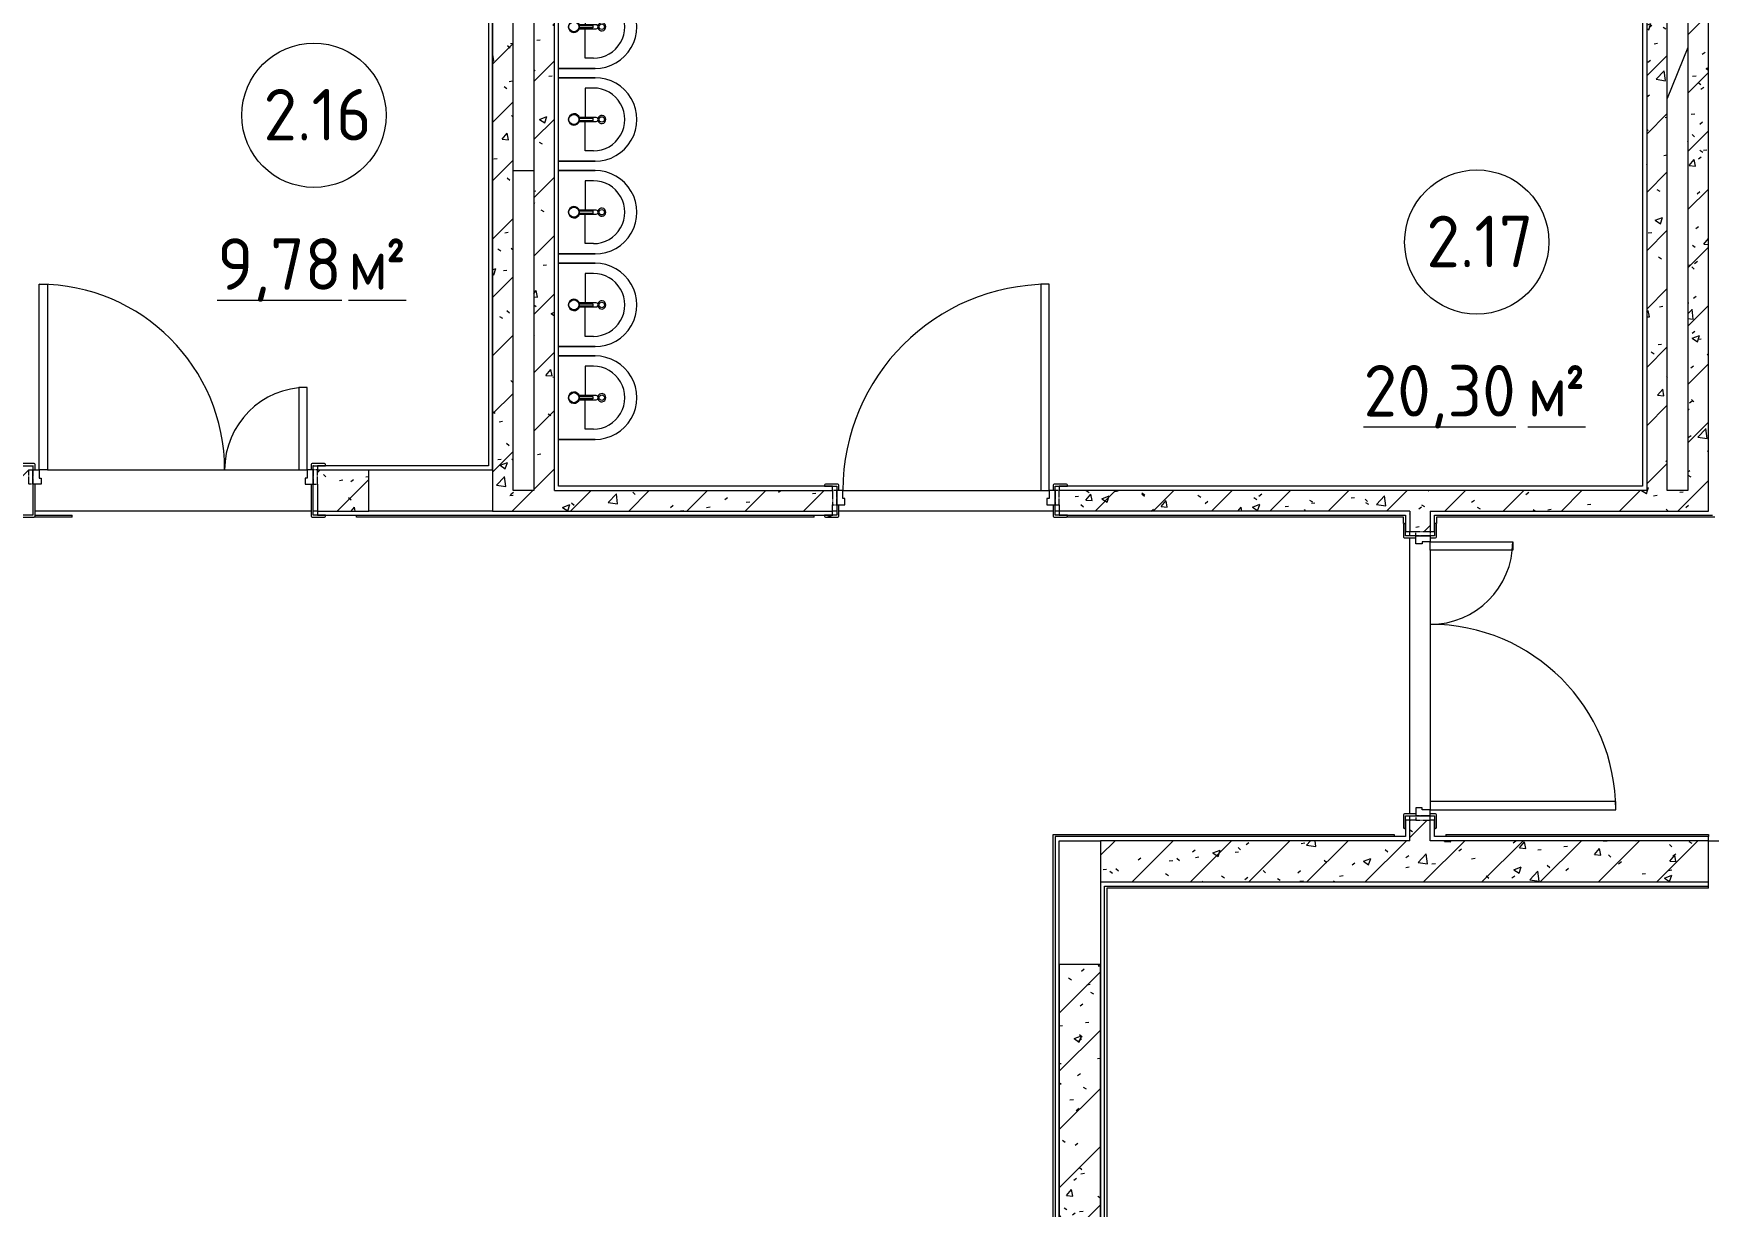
# Model space of a CAD drawing. Header units: millimetres. Extents: x -584918 to 2941280, y 3000189 to 4229862.
# Drawn here: x -428734 to -420606, y 3846735 to 3852427 of the extents above; entities that cross this region are included whole.
import ezdxf

# ---------------------------------------------------------------- set-up
doc = ezdxf.new("R2010")
doc.units = ezdxf.units.MM
doc.linetypes.add('ASVP_Невидимые', pattern=[5, 3, -2])
for name, color, linetype, lineweight in [('Двери', 7, 'Continuous', 0), ('Марки помещений', 7, 'Continuous', 0), ('Обобщенные модели', 7, 'Continuous', 0), ('Перекрытие', 7, 'Continuous', 0), ('Сантехника', 7, 'Continuous', 0), ('Стены внутренние', 7, 'Continuous', 0), ('Стены несущие', 7, 'Continuous', 0), ('Стены отделка', 7, 'Continuous', 0)]:
    doc.layers.add(name, color=color, linetype=linetype, lineweight=lineweight)
doc.styles.add('GOST Common_2', font='', dxfattribs={"height": 500})
doc.styles.add('GOST Common_3', font='', dxfattribs={"width": 0.9, "height": 500})
doc.styles.get('GOST Common_2').set_extended_font_data('GOST Common')
doc.styles.get('GOST Common_3').set_extended_font_data('GOST Common')
pattern_1 = [(45, (-445536.98, 3844560.27), (-141.4214, 141.4214), [])]
pattern_2 = [(50, (-445536.98, 3844560.27), (364.368, -31.8783), [38.1, -419.1]), (355, (-445536.98, 3844560.27), (-70.486, 382.1133), [30.48, -335.28]), (100.451, (-445506.6, 3844557.6), (293.885, 350.2334), [32.38, -356.18]), (46.184, (-445537, 3844661.87), (542.1585, -84.086), [57.15, -628.65]), (96.636, (-445491.8, 3844654.86), (474.805, 494.855), [48.57, -534.27]), (351.184, (-445537, 3844661.87), (474.81, 494.85), [45.72, -502.92]), (21, (-445486.18, 3844636.47), (303.2285, -204.5305), [38.1, -419.1]), (326, (-445486.18, 3844636.47), (123.604, 368.376), [30.48, -335.28]), (71.451, (-445460.9, 3844619.42), (426.834, 163.8427), [32.38, -356.18]), (37.5, (-445536.98, 3844560.27), (6.17665, 169.11015), [16.764, -314.452, 16.764, -323.596, -336.55]), (37.5, (-445536.98, 3844560.27), (6.17665, 169.11015), [-671.576, 16.764, -319.786]), (7.5, (-445536.98, 3844560.27), (133.6389, 200.3615), [16.764, -177.292, 16.764, -306.832, -128.27]), (7.5, (-445536.98, 3844560.27), (133.6389, 200.3615), [-517.652, 16.764, -111.506]), (327.5, (-445650.27, 3844560.27), (271.1818, -11.45836), [16.764, -110.236, 16.764, -379.476, -525.78]), (327.5, (-445650.27, 3844560.27), (271.1818, -11.45836), [-523.24, 16.764, -509.016]), (317.5, (-445701.07, 3844560.27), (296.2585, 50.8528), [16.764, -148.336, 16.764, -246.38, -373.38]), (317.5, (-445701.07, 3844560.27), (296.2585, 50.8528), [-428.244, 16.764, -356.616])]

# ---------------------------------------------------------------- blocks, each defined once
blk = doc.blocks.new('ASVP_ДверьДеревянная_1 полотно - Санузел 1000х2000h_полотно_ Г Л _950 в свету_-7525979-АР Этаж 02')
at = {"layer": 'Двери', "lineweight": 18}
for p, q in [((500, 1050), (460, 1050)), ((460, 1050), (460, 50)), ((500, 50), (500, 1050)), ((-500, 50), (-530, 50)), ((-530, 50), (-530, -20)), ((-500, 10), (-500, 50)), ((-490, 10), (-500, 10)), ((-490, -20), (-490, 10)), ((460, 50), (500, 50)), ((500, 10), (490, 10)), ((490, 10), (490, -20)), ((530, 50), (500, 50)), ((500, 50), (500, 10)), ((530, -20), (530, 50)), ((-530, -20), (-490, -20)), ((490, -20), (530, -20))]:
    blk.add_line(p, q, dxfattribs=at)
at = {"layer": 'Двери', "linetype": 'ASVP_Невидимые', "lineweight": 18}
for p, q in [((-530, 50), (-550, 50)), ((-550, 50), (-550, -20)), ((-530, -20), (-530, 50)), ((550, 50), (530, 50)), ((530, 50), (530, -20)), ((550, -20), (550, 50)), ((-550, -20), (-530, -20)), ((530, -20), (550, -20))]:
    blk.add_line(p, q, dxfattribs=at)
at = {"layer": 'Двери'}
blk.add_arc((500, 50), 1000, 90, 180, dxfattribs=at)
blk = doc.blocks.new('ASVP_НАЛИЧНИК МДФ_Двери - Наличник дверной МДФ-7487789-АР Этаж 02')
at = {"layer": 'Обобщенные модели'}
h = blk.add_hatch(dxfattribs=at)
h.set_pattern_fill('FP_6', color=256, style=0, pattern_type=2)
h.set_pattern_definition([(216.87, (-21064.3, -5112.83), (1249.4985, 833.00223), [208.25, -1874.25]), (206.565, (-20814.4, -5237.78), (-416.4998, -416.5), [465.661, -465.661]), (198.435, (-20814.4, -5446.03), (-832.9995, -416.50086), [263.418, -1053.671])])
h.paths.add_polyline_path([(530, -10), (585, -10), (588.5, -8.5), (590, -5), (590, 0), (530, 0), (530, 50), (520, 50), (520, -5), (521.5, -8.5), (525, -10)])
h.paths.add_polyline_path([(-530, -10), (-525, -10), (-521.5, -8.5), (-520, -5), (-520, 50), (-530, 50), (-531, 0), (-590, -1), (-590, -5), (-588.5, -8.5), (-585, -10), (-531, -10)])
for p, q in [((-531, 0), (-590, 0)), ((-590, 0), (-590, -5)), ((-531, -1), (-531, 0)), ((-530, 50), (-530, -1)), ((-520, -5), (-520, 50)), ((520, 50), (520, -5)), ((530, -1), (530, 50)), ((590, 0), (531, 0)), ((531, 0), (531, -1)), ((590, -5), (590, 0)), ((-585, -10), (-525, -10)), ((-530, -1), (-531, -1)), ((525, -10), (585, -10)), ((531, -1), (530, -1))]:
    blk.add_line(p, q, dxfattribs=at)
for centre, start, end in [((-585, -5), 180, 270), ((-525, -5), 270, 360), ((525, -5), 180, 270), ((585, -5), 270, 360)]:
    blk.add_arc(centre, 5, start, end, dxfattribs=at)
blk = doc.blocks.new('ASVP_НАЛИЧНИК МДФ_Двери - Наличник дверной МДФ-V7-АР Этаж 02')
at = {"layer": 'Обобщенные модели'}
for p, q in [((-531, 0), (-590, 0)), ((-590, 0), (-590, -5)), ((-531, -1), (-531, 0)), ((-530, 20), (-530, -1)), ((-520, -5), (-520, 20)), ((520, 20), (520, -5)), ((530, -1), (530, 20)), ((590, 0), (531, 0)), ((531, 0), (531, -1)), ((590, -5), (590, 0)), ((-585, -10), (-525, -10)), ((-530, -1), (-531, -1)), ((525, -10), (585, -10)), ((531, -1), (530, -1))]:
    blk.add_line(p, q, dxfattribs=at)
for centre, start, end in [((-585, -5), 180, 270), ((-525, -5), 270, 360), ((525, -5), 180, 270), ((585, -5), 270, 360)]:
    blk.add_arc(centre, 5, start, end, dxfattribs=at)
blk = doc.blocks.new('ASVP_ДверьДеревянная_2 полотна - Межкомнатная 1300х2000h_полотна_ Г Л _1220 в свету_-7531502-АР Этаж 02')
at = {"layer": 'Двери', "lineweight": 18}
for p, q in [((650, 950), (610, 950)), ((610, 950), (610, 50)), ((650, 50), (650, 950)), ((-650, 450), (-610, 450)), ((-650, 50), (-650, 450)), ((-610, 450), (-610, 50)), ((-680, 50), (-650, 50)), ((-680, -20), (-680, 50)), ((-610, 50), (-650, 50)), ((-650, 50), (-650, 10)), ((-650, 10), (-640, 10)), ((-640, 10), (-640, -20)), ((610, 50), (650, 50)), ((650, 10), (640, 10)), ((640, 10), (640, -20)), ((680, 50), (650, 50)), ((650, 50), (650, 10)), ((680, -20), (680, 50)), ((-640, -20), (-680, -20)), ((640, -20), (680, -20))]:
    blk.add_line(p, q, dxfattribs=at)
at = {"layer": 'Двери', "linetype": 'ASVP_Невидимые', "lineweight": 18}
for p, q in [((-700, 50), (-680, 50)), ((-700, -20), (-700, 50)), ((-680, 50), (-680, -20)), ((700, 50), (680, 50)), ((680, 50), (680, -20)), ((700, -20), (700, 50)), ((-680, -20), (-700, -20)), ((680, -20), (700, -20))]:
    blk.add_line(p, q, dxfattribs=at)
at = {"layer": 'Двери'}
for centre, radius, start, end in [((650, 50), 900, 90, 180), ((-650, 50), 400, 360, 90)]:
    blk.add_arc(centre, radius, start, end, dxfattribs=at)
blk = doc.blocks.new('ASVP_НАЛИЧНИК МДФ_Двери - Наличник дверной МДФ-V59-АР Этаж 02')
at = {"layer": 'Обобщенные модели'}
for p, q in [((-681, 0), (-740, 0)), ((-740, 0), (-740, -5)), ((-681, -1), (-681, 0)), ((-680, 50), (-680, -1)), ((-670, -5), (-670, 50)), ((670, 50), (670, -5)), ((680, -1), (680, 50)), ((740, 0), (681, 0)), ((681, 0), (681, -1)), ((740, -5), (740, 0)), ((-735, -10), (-675, -10)), ((-680, -1), (-681, -1)), ((675, -10), (735, -10)), ((681, -1), (680, -1))]:
    blk.add_line(p, q, dxfattribs=at)
for centre, start, end in [((-735, -5), 180, 270), ((-675, -5), 270, 360), ((675, -5), 180, 270), ((735, -5), 270, 360)]:
    blk.add_arc(centre, 5, start, end, dxfattribs=at)
blk = doc.blocks.new('ASVP_НАЛИЧНИК МДФ_Двери - Наличник дверной МДФ-7488626-АР Этаж 02')
at = {"layer": 'Обобщенные модели'}
for p, q in [((-681, 0), (-740, 0)), ((-740, 0), (-740, -5)), ((-681, -1), (-681, 0)), ((-680, 20), (-680, -1)), ((-670, -5), (-670, 20)), ((670, 20), (670, -5)), ((680, -1), (680, 20)), ((740, 0), (681, 0)), ((681, 0), (681, -1)), ((740, -5), (740, 0)), ((-735, -10), (-675, -10)), ((-680, -1), (-681, -1)), ((675, -10), (735, -10)), ((681, -1), (680, -1))]:
    blk.add_line(p, q, dxfattribs=at)
for centre, start, end in [((-735, -5), 180, 270), ((-675, -5), 270, 360), ((675, -5), 180, 270), ((735, -5), 270, 360)]:
    blk.add_arc(centre, 5, start, end, dxfattribs=at)
blk = doc.blocks.new('ASVP_ДверьДеревянная_2 полотна - Межкомнатная 1300х2000h_полотна_ Г Пр _1220 в свету_-7189934-АР Этаж 02')
at = {"layer": 'Двери', "lineweight": 18}
for p, q in [((-650, 1000), (-610, 1000)), ((-650, 100), (-650, 1000)), ((-610, 1000), (-610, 100)), ((650, 500), (610, 500)), ((610, 500), (610, 100)), ((650, 100), (650, 500)), ((-680, 100), (-650, 100)), ((-680, 30), (-680, 100)), ((-610, 100), (-650, 100)), ((-650, 100), (-650, 60)), ((610, 100), (650, 100)), ((680, 100), (650, 100)), ((650, 100), (650, 60)), ((680, 30), (680, 100)), ((-640, 30), (-680, 30)), ((-650, 60), (-640, 60)), ((-640, 60), (-640, 30)), ((650, 60), (640, 60)), ((640, 60), (640, 30)), ((640, 30), (680, 30))]:
    blk.add_line(p, q, dxfattribs=at)
at = {"layer": 'Двери', "linetype": 'ASVP_Невидимые', "lineweight": 18}
for p, q in [((-700, 100), (-680, 100)), ((-700, 30), (-700, 100)), ((-680, 100), (-680, 30)), ((700, 100), (680, 100)), ((680, 100), (680, 30)), ((700, 30), (700, 100)), ((-680, 30), (-700, 30)), ((680, 30), (700, 30))]:
    blk.add_line(p, q, dxfattribs=at)
at = {"layer": 'Двери'}
for centre, radius, start, end in [((-650, 100), 900, 360, 90), ((650, 100), 400, 90, 180)]:
    blk.add_arc(centre, radius, start, end, dxfattribs=at)
blk = doc.blocks.new('ASVP_НАЛИЧНИК МДФ_Двери - Наличник дверной МДФ-7405303-АР Этаж 02')
at = {"layer": 'Обобщенные модели'}
for p, q in [((-680, 150), (-680, -1)), ((-670, -5), (-670, 150)), ((670, 150), (670, -5)), ((680, -1), (680, 150)), ((-681, 0), (-740, 0)), ((-740, 0), (-740, -5)), ((-681, -1), (-681, 0)), ((740, 0), (681, 0)), ((681, 0), (681, -1)), ((740, -5), (740, 0)), ((-735, -10), (-675, -10)), ((-680, -1), (-681, -1)), ((675, -10), (735, -10)), ((681, -1), (680, -1))]:
    blk.add_line(p, q, dxfattribs=at)
for centre, start, end in [((-735, -5), 180, 270), ((-675, -5), 270, 360), ((675, -5), 180, 270), ((735, -5), 270, 360)]:
    blk.add_arc(centre, 5, start, end, dxfattribs=at)
blk = doc.blocks.new('ASVP_2D_Раковина - Раковина 405х380 _детская_-7566277-АР Этаж 02')
at = {"layer": 'Сантехника'}
for p, q in [((-311.6, -187.5), (-311.6, -10)), ((-311.6, -10), (-311.6, -187.5)), ((93.4, -10), (93.4, -187.5)), ((93.4, -187.5), (93.4, -10)), ((-261.6, -179.3), (-261.6, -140)), ((-261.6, -140), (-119.1, -140)), ((-119.1, -110.6), (-119.1, -191.9)), ((-115.1, -176), (-115.1, -109.6)), ((-103.1, -109.6), (-103.1, -176)), ((-99.1, -191.9), (-99.1, -110.6)), ((43.4, -140), (-99.1, -140)), ((43.4, -179.3), (43.4, -140)), ((-103.1, -176), (-115.1, -176))]:
    blk.add_line(p, q, dxfattribs=at)
for centre, radius in [((-109.1, -85), 24.5), ((-109.1, -220), 13.3)]:
    blk.add_circle(centre, radius, dxfattribs=at)
for centre, radius, start, end in [((-109.1, -85), 27.5, 282.60226, 257.39574), ((-109.1, -85), 25.3, 256.2911, 283.70672), ((-109.1, -187.5), 202.5, 180, 0), ((-109.1, -187.5), 202.5, 180, 0), ((-109.1, -179.3), 152.5, 180, 360), ((-109.1, -220), 20, 104.14377, 75.85623), ((-109.1, -191.9), 10, 180, 360)]:
    blk.add_arc(centre, radius, start, end, dxfattribs=at)
blk = doc.blocks.new('ASVP_Марка_Помещение_ДваЗначения - Номер Площадь-685795-АР Этаж 02')
at = {"layer": 'Марки помещений'}
blk.add_circle((0, 0), 3.5, dxfattribs=at)

msp = doc.modelspace()

# ---------------------------------------------------------------- hatches: boundary and pattern name
at = {"layer": 'Стены внутренние'}
h = msp.add_hatch(dxfattribs=at)
h.set_pattern_fill('FP_1', color=256, style=0, pattern_type=2)
h.set_pattern_definition(pattern_1)
h.paths.add_polyline_path([(-420606.082, 3850209.598), (-420606.394, 3854781.088), (-420706.082, 3854821.261), (-420706.082, 3850209.598)])
h = msp.add_hatch(dxfattribs=at)
h.set_pattern_fill('FP_2', color=256, style=0, pattern_type=2)
h.set_pattern_definition(pattern_2)
h.paths.add_polyline_path([(-420606.082, 3850209.598), (-420606.394, 3854781.088), (-420706.082, 3854821.261), (-420706.082, 3850209.598)])
h = msp.add_hatch(dxfattribs=at)
h.set_pattern_fill('FP_1', color=256, style=0, pattern_type=2)
h.set_pattern_definition(pattern_1)
h.paths.add_polyline_path([(-426506.082, 3850209.598), (-426406.082, 3850209.598), (-426406.082, 3854509.598), (-426506.082, 3854509.598), (-426506.082, 3851003.098)])
h = msp.add_hatch(dxfattribs=at)
h.set_pattern_fill('FP_2', color=256, style=0, pattern_type=2)
h.set_pattern_definition(pattern_2)
h.paths.add_polyline_path([(-426506.082, 3850209.598), (-426406.082, 3850209.598), (-426406.082, 3854509.598), (-426506.082, 3854509.598), (-426506.082, 3851003.098)])
h = msp.add_hatch(dxfattribs=at)
h.set_pattern_fill('FP_1', color=256, style=0, pattern_type=2)
h.set_pattern_definition(pattern_1)
h.paths.add_polyline_path([(-426306.082, 3850209.598), (-426206.082, 3850209.598), (-426206.082, 3854509.598), (-426306.082, 3854509.598), (-426306.082, 3851003.098)])
h = msp.add_hatch(dxfattribs=at)
h.set_pattern_fill('FP_2', color=256, style=0, pattern_type=2)
h.set_pattern_definition(pattern_2)
h.paths.add_polyline_path([(-426306.082, 3850209.598), (-426206.082, 3850209.598), (-426206.082, 3854509.598), (-426306.082, 3854509.598), (-426306.082, 3851003.098)])
h = msp.add_hatch(dxfattribs=at)
h.set_pattern_fill('FP_1', color=256, style=0, pattern_type=2)
h.set_pattern_definition(pattern_1)
h.paths.add_polyline_path([(-420906.082, 3850209.598), (-420806.082, 3850209.598), (-420806.082, 3854509.598), (-420906.082, 3854509.598), (-420906.082, 3851669.317)])
h = msp.add_hatch(dxfattribs=at)
h.set_pattern_fill('FP_2', color=256, style=0, pattern_type=2)
h.set_pattern_definition(pattern_2)
h.paths.add_polyline_path([(-420906.082, 3850209.598), (-420806.082, 3850209.598), (-420806.082, 3854509.598), (-420906.082, 3854509.598), (-420906.082, 3851669.317)])
h = msp.add_hatch(dxfattribs=at)
h.set_pattern_fill('FP_1', color=256, style=0, pattern_type=2)
h.set_pattern_definition(pattern_1)
h.paths.add_polyline_path([(-427106.082, 3850109.598), (-427106.082, 3850309.598), (-427356.082, 3850309.598), (-427356.082, 3850109.598), (-427120.871, 3850109.598)])
h.paths.add_polyline_path([(-429436.082, 3850109.598), (-428756.082, 3850109.598), (-428756.082, 3850309.598), (-429456.082, 3850309.598), (-429456.082, 3850109.598)])
h = msp.add_hatch(dxfattribs=at)
h.set_pattern_fill('FP_2', color=256, style=0, pattern_type=2)
h.set_pattern_definition(pattern_2)
h.paths.add_polyline_path([(-427106.082, 3850109.598), (-427106.082, 3850309.598), (-427356.082, 3850309.598), (-427356.082, 3850109.598), (-427120.871, 3850109.598)])
h.paths.add_polyline_path([(-429436.082, 3850109.598), (-428756.082, 3850109.598), (-428756.082, 3850309.598), (-429456.082, 3850309.598), (-429456.082, 3850109.598)])
h = msp.add_hatch(dxfattribs=at)
h.set_pattern_fill('FP_1', color=256, style=0, pattern_type=2)
h.set_pattern_definition(pattern_1)
h.paths.add_polyline_path([(-420806.082, 3850109.598), (-420606.082, 3850109.598), (-420606.082, 3850209.598), (-423756.082, 3850209.598), (-423756.082, 3850109.598), (-420906.082, 3850109.598)])
h.paths.add_polyline_path([(-425435.771, 3850109.598), (-424856.082, 3850109.598), (-424856.082, 3850209.598), (-426506.082, 3850209.598), (-426506.082, 3850109.598), (-426206.082, 3850109.598)])
h = msp.add_hatch(dxfattribs=at)
h.set_pattern_fill('FP_2', color=256, style=0, pattern_type=2)
h.set_pattern_definition(pattern_2)
h.paths.add_polyline_path([(-420806.082, 3850109.598), (-420606.082, 3850109.598), (-420606.082, 3850209.598), (-423756.082, 3850209.598), (-423756.082, 3850109.598), (-420906.082, 3850109.598)])
h.paths.add_polyline_path([(-425435.771, 3850109.598), (-424856.082, 3850109.598), (-424856.082, 3850209.598), (-426506.082, 3850209.598), (-426506.082, 3850109.598), (-426206.082, 3850109.598)])
h = msp.add_hatch(dxfattribs=at)
h.set_pattern_fill('FP_1', color=256, style=0, pattern_type=2)
h.set_pattern_definition(pattern_1)
h.paths.add_polyline_path([(-421956.082, 3848509.598), (-421956.082, 3848609.598), (-422056.082, 3848609.598), (-422055.207, 3848509.598)])
h.paths.add_polyline_path([(-422056.082, 3850009.598), (-421956.082, 3850009.598), (-421956.082, 3850109.598), (-422056.082, 3850109.598)])
h = msp.add_hatch(dxfattribs=at)
h.set_pattern_fill('FP_2', color=256, style=0, pattern_type=2)
h.set_pattern_definition(pattern_2)
h.paths.add_polyline_path([(-421956.082, 3848509.598), (-421956.082, 3848609.598), (-422056.082, 3848609.598), (-422055.207, 3848509.598)])
h.paths.add_polyline_path([(-422056.082, 3850009.598), (-421956.082, 3850009.598), (-421956.082, 3850109.598), (-422056.082, 3850109.598)])
h = msp.add_hatch(dxfattribs=at)
h.set_pattern_fill('FP_1', color=256, style=0, pattern_type=2)
h.set_pattern_definition(pattern_1)
h.paths.add_polyline_path([(-420606.082, 3848309.598), (-420606.082, 3848509.598), (-423556.082, 3848509.598), (-423556.082, 3848309.598), (-421572.27, 3848309.598)])
h = msp.add_hatch(dxfattribs=at)
h.set_pattern_fill('FP_2', color=256, style=0, pattern_type=2)
h.set_pattern_definition(pattern_2)
h.paths.add_polyline_path([(-420606.082, 3848309.598), (-420606.082, 3848509.598), (-423556.082, 3848509.598), (-423556.082, 3848309.598), (-421572.27, 3848309.598)])
h = msp.add_hatch(dxfattribs=at)
h.set_pattern_fill('FP_1', color=256, style=0, pattern_type=2)
h.set_pattern_definition(pattern_1)
h.paths.add_polyline_path([(-423556.082, 3845459.598), (-423556.082, 3847909.598), (-423756.082, 3847909.598), (-423756.082, 3845459.598)])
h = msp.add_hatch(dxfattribs=at)
h.set_pattern_fill('FP_2', color=256, style=0, pattern_type=2)
h.set_pattern_definition(pattern_2)
h.paths.add_polyline_path([(-423556.082, 3845459.598), (-423556.082, 3847909.598), (-423756.082, 3847909.598), (-423756.082, 3845459.598)])

# ---------------------------------------------------------------- linework, layer by layer
at = {"layer": 'Перекрытие'}
for p, q in [((-420706.082, 3852358.79), (-420806.082, 3852110.642)), ((-426306.082, 3851759.598), (-426406.082, 3851759.598)), ((-428666.082, 3850309.598), (-427446.082, 3850309.598)), ((-424806.082, 3850209.598), (-423846.082, 3850209.598)), ((-427386.082, 3850109.598), (-428726.082, 3850109.598)), ((-427356.082, 3850109.598), (-427376.082, 3850109.598)), ((-424836.082, 3850109.598), (-424856.082, 3850109.598)), ((-423786.082, 3850109.598), (-424826.082, 3850109.598)), ((-423756.082, 3850109.598), (-423776.082, 3850109.598)), ((-422056.082, 3849989.598), (-422056.082, 3850009.598)), ((-422056.082, 3848639.598), (-422056.082, 3849979.598)), ((-421956.082, 3849919.598), (-421956.082, 3848699.598)), ((-422056.082, 3848609.598), (-422056.082, 3848629.598)), ((-420606.082, 3848509.598), (-419756.082, 3848509.598))]:
    msp.add_line(p, q, dxfattribs=at)
at = {"layer": 'Стены внутренние'}
for p, q in [((-428546.082, 3850079.598), (-428731.082, 3850079.598)), ((-428726.082, 3850089.598), (-428546.082, 3850089.598)), ((-428546.082, 3850079.598), (-428546.082, 3850089.598)), ((-427166.082, 3850079.598), (-427166.082, 3850089.598)), ((-424946.082, 3850079.598), (-427166.082, 3850079.598)), ((-424946.082, 3850079.598), (-424946.082, 3850089.598)), ((-422086.082, 3850079.598), (-423721.082, 3850079.598)), ((-422086.082, 3850049.598), (-422086.082, 3850079.598)), ((-420576.082, 3850079.598), (-421926.082, 3850079.598)), ((-421926.082, 3850079.598), (-421926.082, 3850049.598)), ((-422086.082, 3850049.598), (-422081.082, 3850049.598)), ((-421926.082, 3850049.598), (-421931.082, 3850049.598)), ((-423786.082, 3842999.598), (-423786.082, 3848539.598)), ((-423786.082, 3848539.598), (-422131.082, 3848539.598)), ((-422131.082, 3848539.598), (-422131.082, 3848529.598)), ((-421881.082, 3848539.598), (-420606.082, 3848539.598)), ((-421881.082, 3848539.598), (-421881.082, 3848529.598)), ((-420606.082, 3848539.598), (-420606.082, 3848529.598)), ((-420606.082, 3848279.598), (-423526.082, 3848279.598)), ((-423526.082, 3848279.598), (-423526.082, 3842999.598)), ((-420606.082, 3848279.598), (-420606.082, 3848289.598))]:
    msp.add_line(p, q, dxfattribs=at)
at = {"layer": 'Стены несущие'}
for p, q in [((-426506.082, 3855711.202), (-426506.082, 3850109.598)), ((-426406.082, 3850209.598), (-426406.082, 3854509.598)), ((-426306.082, 3854509.598), (-426306.082, 3850209.598)), ((-420806.082, 3850209.598), (-420806.082, 3854509.598)), ((-420706.082, 3854509.598), (-420706.082, 3850209.598)), ((-426206.082, 3850209.598), (-426206.082, 3854109.598)), ((-420906.082, 3854109.598), (-420906.082, 3850209.598)), ((-420606.082, 3850109.598), (-420606.082, 3853009.598)), ((-427356.082, 3850309.598), (-427106.082, 3850309.598)), ((-427106.082, 3850109.598), (-427106.082, 3850309.598)), ((-427356.082, 3850239.598), (-427356.082, 3850109.598)), ((-426306.082, 3850209.598), (-426406.082, 3850209.598)), ((-426206.082, 3850209.598), (-424856.082, 3850209.598)), ((-420906.082, 3850209.598), (-423756.082, 3850209.598)), ((-420706.082, 3850209.598), (-420806.082, 3850209.598)), ((-427356.082, 3850109.598), (-427106.082, 3850109.598)), ((-426506.082, 3850109.598), (-424856.082, 3850109.598)), ((-424856.082, 3850109.598), (-424856.082, 3850139.598)), ((-423756.082, 3850139.598), (-423756.082, 3850109.598)), ((-422056.082, 3850109.598), (-423756.082, 3850109.598)), ((-422056.082, 3850109.598), (-422056.082, 3850009.598)), ((-421956.082, 3850109.598), (-420606.082, 3850109.598)), ((-421956.082, 3850109.598), (-421956.082, 3850009.598)), ((-422056.082, 3850009.598), (-422026.082, 3850009.598)), ((-422026.082, 3848609.598), (-422056.082, 3848609.598)), ((-422056.082, 3848509.598), (-422056.082, 3848609.598)), ((-421956.082, 3848509.598), (-421956.082, 3848609.598)), ((-422056.082, 3848509.598), (-423556.082, 3848509.598)), ((-423556.082, 3848509.598), (-423556.082, 3848309.598)), ((-420606.082, 3848509.598), (-421956.082, 3848509.598)), ((-420606.082, 3848309.598), (-420606.082, 3848509.598)), ((-423556.082, 3848309.598), (-420606.082, 3848309.598)), ((-423556.082, 3847909.598), (-423756.082, 3847909.598)), ((-423756.082, 3847909.598), (-423756.082, 3845459.598)), ((-423556.082, 3845459.598), (-423556.082, 3847909.598))]:
    msp.add_line(p, q, dxfattribs=at)
at = {"layer": 'Стены отделка'}
for p, q in [((-426186.082, 3850229.598), (-426186.082, 3854089.598)), ((-420926.082, 3854089.598), (-420926.082, 3850229.598)), ((-426526.082, 3853689.598), (-426526.082, 3850329.598)), ((-426506.082, 3850309.598), (-426506.082, 3853709.598)), ((-427206.082, 3850329.598), (-427356.082, 3850329.598)), ((-427356.082, 3850329.598), (-427356.082, 3850309.598)), ((-426526.082, 3850329.598), (-427206.082, 3850329.598)), ((-427206.082, 3850309.598), (-426506.082, 3850309.598)), ((-424856.082, 3850229.598), (-426186.082, 3850229.598)), ((-424856.082, 3850209.598), (-424856.082, 3850229.598)), ((-420926.082, 3850229.598), (-423756.082, 3850229.598)), ((-423756.082, 3850229.598), (-423756.082, 3850209.598)), ((-427356.082, 3850109.598), (-427356.082, 3850089.598)), ((-427356.082, 3850089.598), (-424856.082, 3850089.598)), ((-426506.082, 3850109.598), (-427106.082, 3850109.598)), ((-424856.082, 3850089.598), (-424856.082, 3850109.598)), ((-423756.082, 3850109.598), (-423756.082, 3850089.598)), ((-423756.082, 3850089.598), (-422076.082, 3850089.598)), ((-422076.082, 3850089.598), (-422076.082, 3850009.598)), ((-421936.082, 3850089.598), (-420586.082, 3850089.598)), ((-421936.082, 3850009.598), (-421936.082, 3850089.598)), ((-422076.082, 3850009.598), (-422056.082, 3850009.598)), ((-421956.082, 3850009.598), (-421936.082, 3850009.598)), ((-422056.082, 3848609.598), (-422076.082, 3848609.598)), ((-422076.082, 3848609.598), (-422076.082, 3848529.598)), ((-421936.082, 3848609.598), (-421956.082, 3848609.598)), ((-421936.082, 3848529.598), (-421936.082, 3848609.598)), ((-423776.082, 3848529.598), (-423776.082, 3842959.598)), ((-422076.082, 3848529.598), (-423776.082, 3848529.598)), ((-423756.082, 3844759.598), (-423756.082, 3848509.598)), ((-423756.082, 3848509.598), (-423556.082, 3848509.598)), ((-420606.082, 3848529.598), (-421936.082, 3848529.598)), ((-420606.082, 3848509.598), (-420606.082, 3848529.598)), ((-423556.082, 3848309.598), (-423556.082, 3844759.598)), ((-420606.082, 3848289.598), (-420606.082, 3848309.598)), ((-423536.082, 3848289.598), (-420606.082, 3848289.598)), ((-423536.082, 3842959.598), (-423536.082, 3848289.598))]:
    msp.add_line(p, q, dxfattribs=at)

# ---------------------------------------------------------------- block references
at = {"layer": 'Двери'}
for name, p in [('ASVP_ДверьДеревянная_2 полотна - Межкомнатная 1300х2000h_полотна_ Г Пр _1220 в свету_-7189934-АР Этаж 02', (-428056.082, 3850209.598)), ('ASVP_ДверьДеревянная_1 полотно - Санузел 1000х2000h_полотно_ Г Л _950 в свету_-7525979-АР Этаж 02', (-424306.082, 3850159.598))]:
    msp.add_blockref(name, p, dxfattribs=at)
at = {"layer": 'Двери', "rotation": 269.9999999999998}
msp.add_blockref('ASVP_ДверьДеревянная_2 полотна - Межкомнатная 1300х2000h_полотна_ Г Л _1220 в свету_-7531502-АР Этаж 02', (-422006.082, 3849309.598), dxfattribs=at)
at = {"layer": 'Марки помещений', "xscale": 99.99999999999993, "yscale": 99.99999999999993, "zscale": 99.99999999999993}
for p in [(-427372.876, 3852029.917), (-421730.517, 3851414.918)]:
    msp.add_blockref('ASVP_Марка_Помещение_ДваЗначения - Номер Площадь-685795-АР Этаж 02', p, dxfattribs=at)
at = {"layer": 'Обобщенные модели'}
for name, p, rotation in [('ASVP_НАЛИЧНИК МДФ_Двери - Наличник дверной МДФ-7488626-АР Этаж 02', (-428056.082, 3850329.598), 180), ('ASVP_НАЛИЧНИК МДФ_Двери - Наличник дверной МДФ-V7-АР Этаж 02', (-424306.082, 3850229.598), 180), ('ASVP_НАЛИЧНИК МДФ_Двери - Наличник дверной МДФ-V59-АР Этаж 02', (-422076.082, 3849309.598), 269.9999999999998), ('ASVP_НАЛИЧНИК МДФ_Двери - Наличник дверной МДФ-7488626-АР Этаж 02', (-421936.082, 3849309.598), 89.99999999999964)]:
    msp.add_blockref(name, p, dxfattribs=dict(at, rotation=rotation))
for name, p in [('ASVP_НАЛИЧНИК МДФ_Двери - Наличник дверной МДФ-7405303-АР Этаж 02', (-428056.082, 3850089.598)), ('ASVP_НАЛИЧНИК МДФ_Двери - Наличник дверной МДФ-7487789-АР Этаж 02', (-424306.082, 3850089.598))]:
    msp.add_blockref(name, p, dxfattribs=at)
at = {"layer": 'Сантехника', "rotation": 89.99999999999993}
for p in [(-426196.082, 3852568.673), (-426196.082, 3852118.673), (-426196.082, 3851668.673), (-426196.082, 3851218.673), (-426196.082, 3850768.673)]:
    msp.add_blockref('ASVP_2D_Раковина - Раковина 405х380 _детская_-7566277-АР Этаж 02', p, dxfattribs=at)

# ---------------------------------------------------------------- texts
at = {"layer": 'Марки помещений', "char_height": 250, "attachment_point": 1}
for s, insert, width, style in [('2.16', (-427617.683, 3852157.642), 606.07575, 'GOST Common_2'), ('2.17', (-421975.324, 3851542.643), 606.07575, 'GOST Common_2'), ('\\L9,78 ', (-427841.769, 3851433.112), 772.02506, 'GOST Common_2'), ('\\L\\fGOST Common|b0|i0|c238|p34|;\\W.9;\\L²', (-427026.191, 3851433.112), 165.94931, 'GOST Common_3'), ('\\L\\fGOST Common|b0|i0|c204|p34|;\\W.9;\\Lм', (-427204.785, 3851433.112), 216.45562, 'GOST Common_2'), ('\\L20,30 ', (-422279.961, 3850818.113), 966.83512, 'GOST Common_2'), ('\\L\\fGOST Common|b0|i0|c238|p34|;\\W.9;\\L²', (-421303.648, 3850818.113), 165.94931, 'GOST Common_3'), ('\\L\\fGOST Common|b0|i0|c204|p34|;\\W.9;\\Lм', (-421482.242, 3850818.113), 216.45562, 'GOST Common_2')]:
    msp.add_mtext(s, dxfattribs=dict(at, insert=insert, width=width, style=style))

doc.saveas('drawing.dxf')
